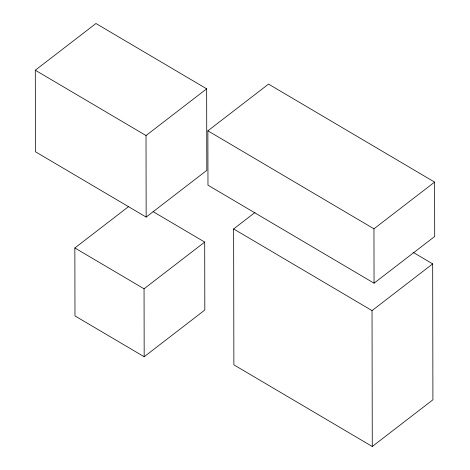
<?xml version="1.0" encoding="UTF-8"?>
<svg xmlns="http://www.w3.org/2000/svg" width="470" height="470" viewBox="0 0 470 470"><rect width="100%" height="100%" fill="white"/><g stroke="black" fill="none" stroke-linecap="round" stroke-linejoin="round"><path stroke-width="0.7" d="M35.297 70.218L95.945 23.5L206.665 88.824L206.806 170.363L146.158 217.081L35.444 151.757L35.297 70.218L146.017 135.542L146.158 217.081M146.017 135.542L206.665 88.824M207.881 130.825L268.529 84.106L434.603 182.101L434.703 236.457L374.055 283.175L207.975 185.186L207.881 130.825L373.956 228.82L374.055 283.175M153.12 211.647L204.703 242.079L204.82 310.03L144.173 356.748L74.977 315.916L74.859 247.972L128.574 206.589M144.173 356.748L144.055 288.797L204.703 242.079M413.095 252.325L432.682 263.887L432.917 399.782L372.269 446.5L233.878 364.843L233.637 228.949L255.01 212.481M373.956 228.82L434.603 182.101M372.269 446.5L372.034 310.605L432.682 263.887M233.637 228.949L372.034 310.605M74.859 247.972L144.055 288.797"/></g></svg>
